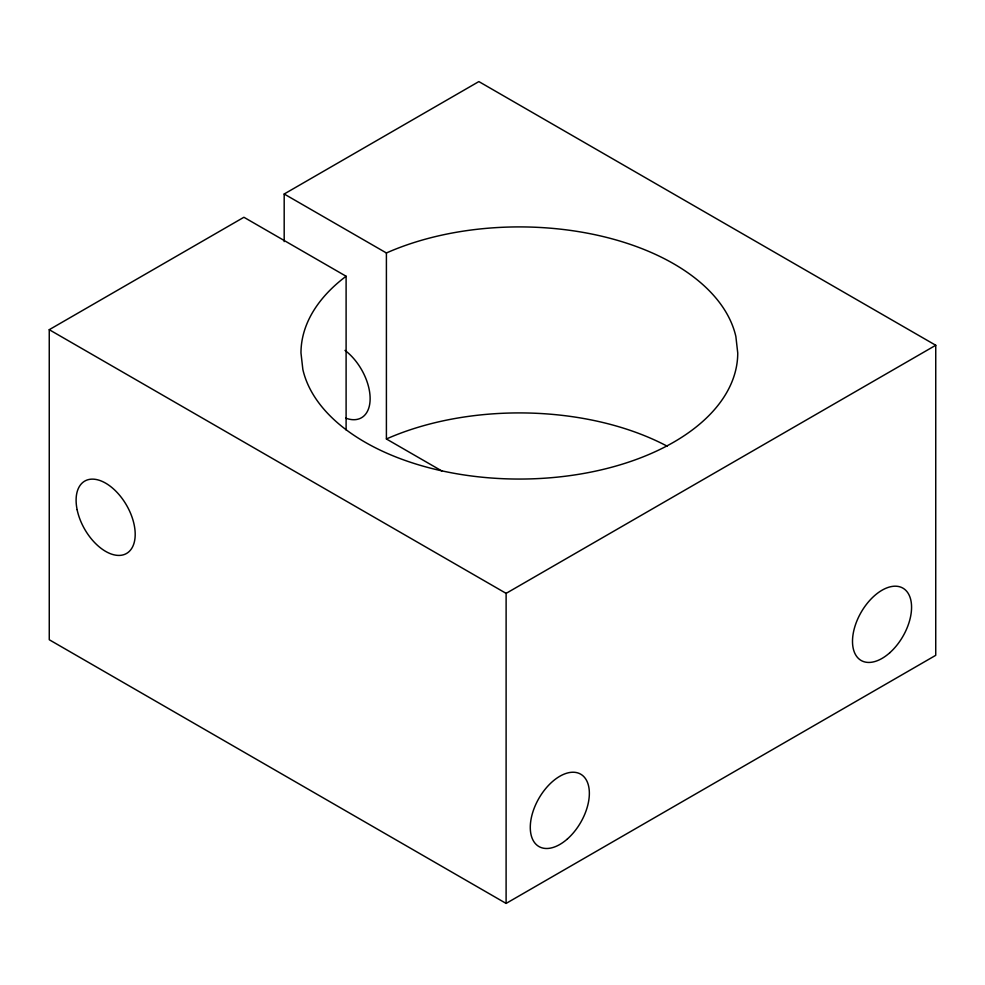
<?xml version="1.0" encoding="UTF-8"?>
<svg xmlns="http://www.w3.org/2000/svg" width="985" height="985" viewBox="0 0 985 985"><rect width="100%" height="100%" fill="white"/><g stroke="black" fill="none" stroke-linecap="round" stroke-linejoin="round"><path stroke-width="1.48" d="M346.104 429.965L346.104 276.243L243.911 217.266L49.25 329.692L49.262 639.745L506.105 903.417L506.118 593.364L935.75 345.267L478.858 81.583L284.185 194.008L284.185 241.596M935.75 345.267L935.738 655.321L506.105 903.417M284.185 194.008L386.403 252.973A218.375 126.08 0 0 1 735.869 336.513L737.74 352.975A218.375 126.08 0 0 1 533.661 478.784A218.375 126.08 0 0 1 302.851 369.461L300.979 352.999A218.375 126.08 0 0 1 346.104 276.243M386.403 252.973L386.403 438.978L441.785 470.941M49.25 329.692L506.118 593.364M386.403 438.978A218.375 126.08 0 0 1 667.325 446.267M344.996 350.389A41.776 24.12 60 0 1 370.126 398.199A41.776 24.12 60 0 1 345.723 418.132M889.677 652.846A41.776 24.12 -60 0 0 902.925 588.144A41.776 24.12 -60 0 0 853.503 631.964A41.776 24.12 -60 0 0 889.677 652.846M567.458 838.9A41.776 24.12 -60 0 0 580.707 774.185A41.776 24.12 -60 0 0 531.284 818.018A41.776 24.12 -60 0 0 567.458 838.9M77.113 509.639A41.776 24.12 60 0 0 126.548 553.459A41.776 24.12 60 0 0 113.3 488.745A41.776 24.12 60 0 0 77.113 509.639"/></g></svg>
